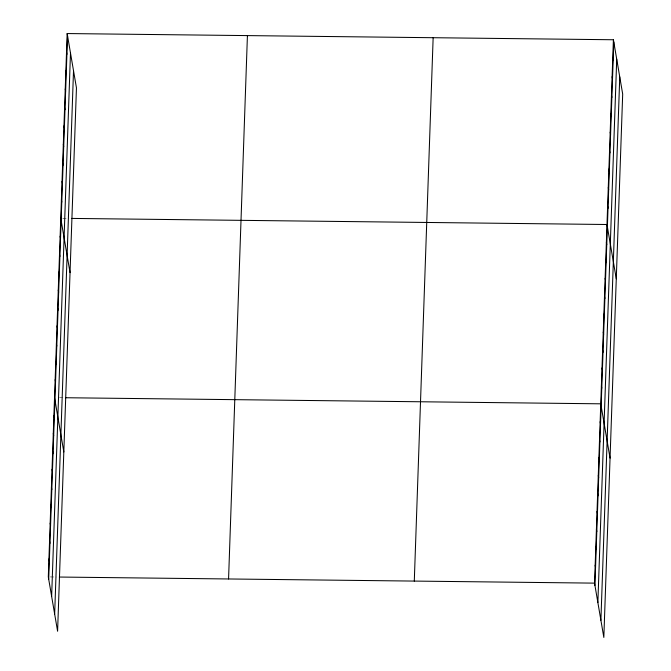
<?xml version="1.0" encoding="UTF-8"?>
<svg xmlns="http://www.w3.org/2000/svg" width="671" height="671" viewBox="0 0 671 671"><rect width="100%" height="100%" fill="white"/><g stroke="black" fill="none" stroke-linecap="round" stroke-linejoin="round"><path stroke-width="0.5" stroke-dasharray="3.35 2.52" d="M62.764 218.318L68.769 218.385M59.543 397.66L64.55 397.718M50.317 576.943L56.322 577.01"/><path stroke-width="1.01" d="M67.167 33.55L48.312 576.917L57.597 631.243L76.452 87.867L67.167 33.55L613.403 39.757L622.688 94.083L603.833 637.45L594.548 583.133L613.403 39.757M48.706 579.19L67.553 35.823M51.642 596.368L70.489 52.992M54.661 614.066L73.516 70.698M228.568 578.964L247.423 35.597M414.292 581.078L433.147 37.71M594.934 585.397L613.789 42.03M597.869 602.575L616.724 59.207M600.897 620.272L619.752 76.905M71.772 218.419L606.987 224.508L616.28 278.826M65.548 397.735L600.771 403.816L610.056 458.142M59.333 577.043L594.548 583.133M612.757 58.234L613.151 60.507M612.12 76.712L612.506 78.977M611.474 95.181L611.868 97.454M610.836 113.659L611.222 115.924M610.199 132.137L610.585 134.401M609.553 150.606L609.939 152.879M608.916 169.084L609.302 171.348M608.27 187.553L608.664 189.826M607.632 206.031L608.018 208.304M606.366 242.441L606.76 244.705M605.745 260.365L606.131 262.638M605.125 278.297L605.51 280.57M604.504 296.23L604.89 298.503M603.883 314.162L604.269 316.427M603.254 332.095L603.648 334.359M602.633 350.027L603.028 352.292M602.013 367.951L602.399 370.224M601.392 385.884L601.778 388.157M600.151 421.749L600.537 424.013M599.522 439.681L599.916 441.946M598.901 457.614L599.287 459.878M598.28 475.538L598.666 477.811M597.66 493.47L598.046 495.743M597.039 511.403L597.425 513.676M596.418 529.335L596.804 531.608M595.789 547.268L596.183 549.532M595.169 565.2L595.554 567.465M66.53 52.028L66.915 54.292M65.884 70.497L66.27 72.77M65.246 88.975L65.632 91.239M64.601 107.444L64.986 109.717M63.963 125.922L64.349 128.195M63.317 144.399L63.711 146.664M62.68 162.868L63.066 165.141M62.042 181.346L62.428 183.619M61.397 199.824L61.782 202.088M60.759 218.293L70.044 272.619M60.138 236.226L60.524 238.499M59.509 254.158L59.904 256.423M58.889 272.09L59.274 274.355M58.268 290.023L58.654 292.288M57.647 307.947L58.033 310.22M57.027 325.88L57.412 328.153M56.406 343.812L56.792 346.085M55.777 361.744L56.171 364.017M55.156 379.677L55.542 381.942M54.536 397.609L63.82 451.927M53.915 415.534L54.301 417.807M53.294 433.466L53.68 435.739M52.665 451.398L53.059 453.671M52.044 469.331L52.439 471.604M51.424 487.263L51.81 489.528M50.803 505.196L51.189 507.461M50.182 523.128L50.568 525.393M49.562 541.052L49.948 543.325M48.933 558.985L49.327 561.258"/></g></svg>
